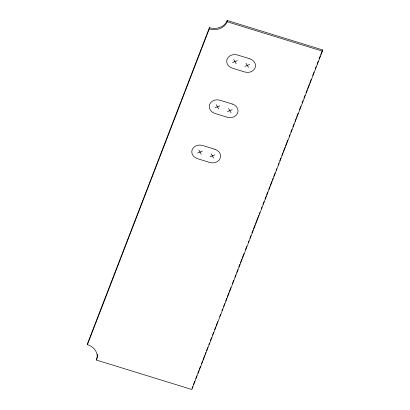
<?xml version="1.0" encoding="UTF-8"?>
<svg xmlns="http://www.w3.org/2000/svg" width="410" height="410" viewBox="0 0 410 410"><rect width="100%" height="100%" fill="white"/><g stroke="black" fill="none" stroke-linecap="round" stroke-linejoin="round"><path stroke-width="0.61" d="M87.443 344.631L87.586 343.385L209.418 27.66A14.176 12.018 6.7 0 0 227.237 20.5L322.557 49.907L322.414 51.153L191.854 389.5L96.534 360.093A14.176 12.018 6.7 0 0 87.443 344.631L209.269 28.905L209.418 27.66M96.534 360.093L96.678 358.847A14.176 12.018 6.7 0 0 97.324 354.204M209.269 28.905A14.176 12.018 6.7 0 0 227.094 21.745L227.237 20.5M191.998 388.255L192.69 386.466M193.382 384.677L194.765 381.095M195.683 378.707L196.836 375.724M197.758 373.336L198.906 370.353M199.368 369.159L200.521 366.176M201.443 363.788L202.591 360.805M203.052 359.611L204.667 355.434M205.123 354.24L205.815 352.451M206.507 350.663L207.89 347.08M208.808 344.692L209.5 342.904M210.422 340.515L211.57 337.532M212.493 335.144L213.646 332.161M214.563 329.778L215.716 326.79M216.178 325.596L217.787 321.419M219.632 316.648L220.554 314.26M221.933 310.683L222.625 308.889M223.547 306.506L224.695 303.518M225.618 301.135L226.771 298.147M227.232 296.958L228.841 292.781M229.303 291.587L230.912 287.41M232.296 283.828L233.679 280.245M234.827 277.262L235.75 274.874M236.672 272.491L237.82 269.508M238.743 267.12L239.896 264.137M240.352 262.943L241.967 258.766M242.428 257.572L244.037 253.395M245.421 249.813L246.799 246.236M248.183 242.653L248.875 240.865M249.798 238.476L250.946 235.494M251.868 233.105L253.021 230.123M253.477 228.929L255.092 224.752M255.553 223.558L258.777 215.204M259.238 214.01L259.925 212.221M261.308 208.639L262 206.85M262.923 204.462L264.071 201.479M264.993 199.091L266.146 196.108M266.603 194.914L267.756 191.931M268.678 189.543L269.826 186.56M270.287 185.366L271.902 181.189M272.363 179.995L273.05 178.207M273.742 176.418L275.125 172.835M276.043 170.447L276.735 168.659M278.118 165.076L278.81 163.288M279.728 160.899L280.881 157.917M281.803 155.528L282.951 152.546M283.412 151.351L285.027 147.175M285.488 145.98L287.789 140.015M289.168 136.433L289.86 134.644M290.782 132.256L291.935 129.273M292.853 126.885L294.006 123.902M294.928 121.514L296.076 118.531M296.538 117.337L298.152 113.16M299.531 109.583L300.914 106M302.062 103.018L302.985 100.629M303.907 98.241L305.055 95.258M305.978 92.875L307.131 89.887M307.592 88.693L309.202 84.516M309.663 83.327L311.277 79.15M312.656 75.568L314.039 71.986M315.188 69.003L316.11 66.615M317.032 64.232L318.18 61.244M319.103 58.861L320.256 55.878M320.717 54.684L322.557 49.907M232.537 62.551L237.334 60.624M244.872 66.358L249.669 64.431M215.076 107.794L219.873 105.867M227.412 111.602L232.209 109.675M197.62 153.038L202.417 151.111M209.956 156.845L214.753 154.918M227.094 21.745L322.414 51.153M246.046 63.309L248.496 67.476M233.71 59.506L236.16 63.668M228.585 108.558L231.035 112.719M216.254 104.75L218.699 108.911M211.129 153.801L213.579 157.963M198.794 149.993L201.243 154.155M249.813 58.794L237.482 54.991A8.267 7.011 6.7 0 0 227.084 59.163A8.267 7.011 6.7 0 0 232.388 68.183L244.724 71.991A8.267 7.011 6.7 0 0 255.117 67.814A8.267 7.011 6.7 0 0 249.813 58.794M232.357 104.037L220.021 100.235A8.267 7.011 6.7 0 0 209.628 104.412A8.267 7.011 6.7 0 0 214.932 113.432L227.263 117.234A8.267 7.011 6.7 0 0 237.662 113.057A8.267 7.011 6.7 0 0 232.357 104.037M214.901 149.281L202.566 145.478A8.267 7.011 6.7 0 0 192.167 149.655A8.267 7.011 6.7 0 0 197.471 158.675L209.807 162.478A8.267 7.011 6.7 0 0 220.201 158.301A8.267 7.011 6.7 0 0 214.901 149.281"/></g></svg>
